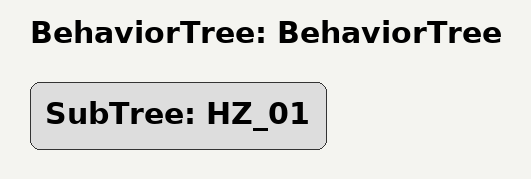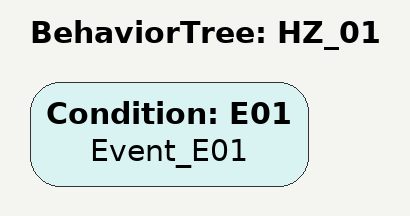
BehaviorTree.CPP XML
<?xml version="1.0" ?>
<root main_tree_to_execute="BehaviorTree">
  <BehaviorTree ID="BehaviorTree">
    <SubTree ID="HZ_01"/>
  </BehaviorTree>
  <BehaviorTree ID="HZ_01">
    <Condition ID="E01" name="Event_E01"/>
  </BehaviorTree>
</root>
